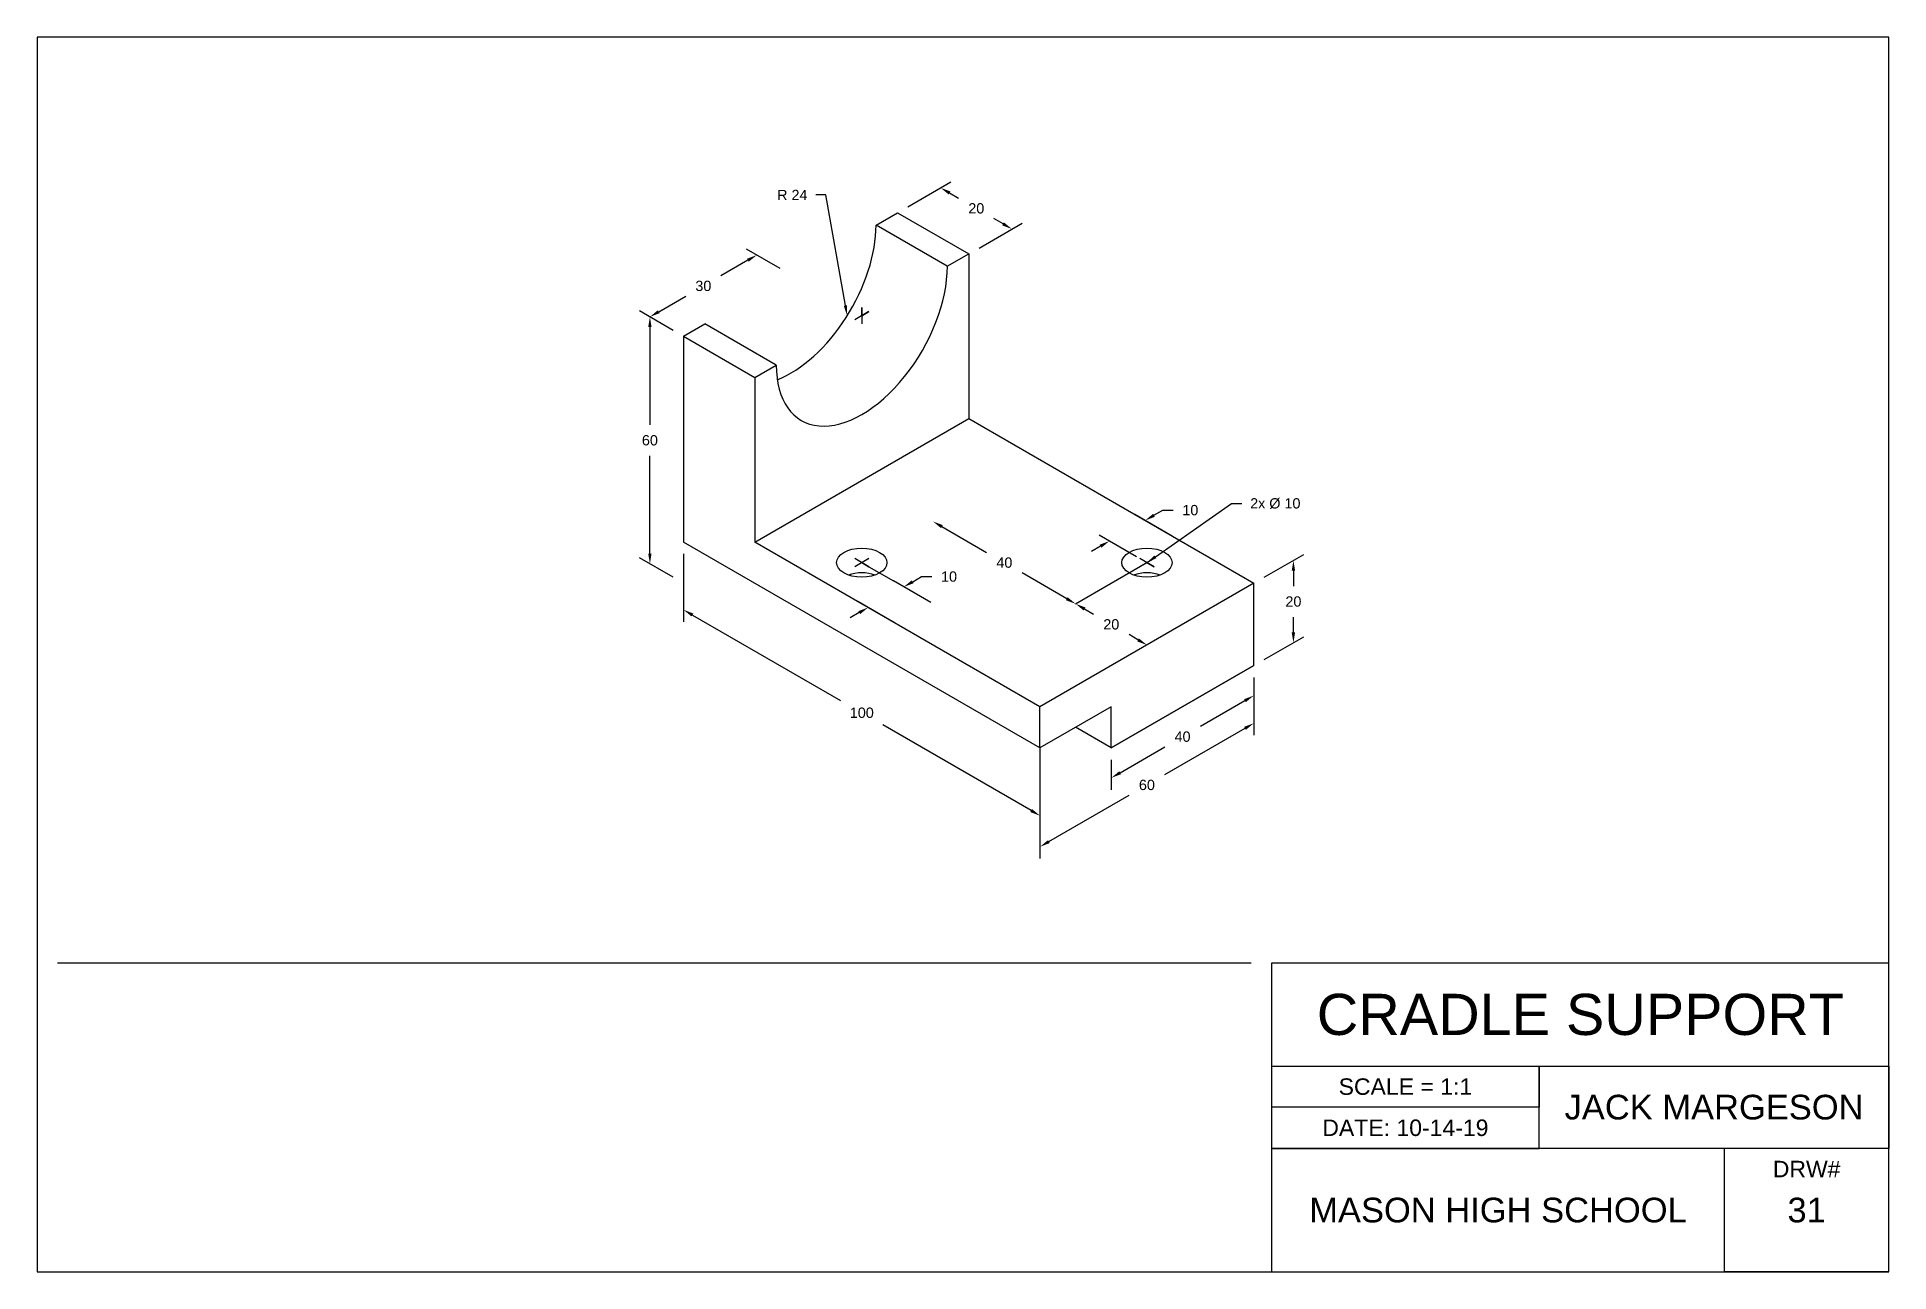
# Model space of a CAD drawing. Header units: millimetres. Extents: x 0 to 450, y 0 to 300.
import ezdxf
from ezdxf import colors
from ezdxf.entities.mleader import LeaderData, LeaderLine
from ezdxf.math import Vec2, Vec3

# ---------------------------------------------------------------- set-up
doc = ezdxf.new("R2010")
doc.units = ezdxf.units.MM
doc.styles.get("Standard").update_dxf_attribs({"font": 'arial.ttf'})
doc.dimstyles.new('ISO-25', dxfattribs={"dimtxt": 2.5, "dimasz": 2.5, "dimexe": 2.5, "dimexo": 2.5, "dimgap": 2.5, "dimtad": 0, "dimtih": 1, "dimtoh": 1, "dimdec": 0, "dimtxsty": 'Standard', "dimcen": 2, "dimadec": 0, "dimazin": 0, "dimtfac": 1, "dimtdec": 0, "dimtofl": 0, "dimtmove": 0, "dimatfit": 3, "dimfxl": 1, "dimarcsym": 0})

# ---------------------------------------------------------------- blocks, each defined once
blk = doc.blocks.new('*D2')
at = {"color": 0, "lineweight": -2, "transparency": 16777216}
for p, q in [((154.61, 228.75), (146.42, 233.48)), ((148.92, 229.53), (148.92, 205.81)), ((148.92, 174.53), (148.92, 198.26)), ((154.61, 168.75), (146.42, 173.48))]:
    blk.add_line(p, q, dxfattribs=at)
at = {"color": 0, "transparency": 16777216}
for points in [[(148.5, 229.53), (149.33, 229.53), (148.92, 232.03)], [(148.5, 174.53), (149.33, 174.53), (148.92, 172.03)]]:
    blk.add_solid(points, dxfattribs=at)
at = {"layer": 'Defpoints', "color": 0, "transparency": 16777216}
for p in [(157.11, 227.31), (148.92, 172.03), (157.11, 167.31)]:
    blk.add_point(p, dxfattribs=at)
at = {"color": 0, "transparency": 16777216, "insert": (148.92, 202.03), "char_height": 2.5, "attachment_point": 5}
blk.add_mtext('60', dxfattribs=at)
blk = doc.blocks.new('*D3')
at = {"color": 0, "lineweight": -2, "transparency": 16777216}
for p, q in [((157.11, 174.42), (157.11, 157.96)), ((159.27, 159.59), (195.27, 138.81)), ((241.54, 112.09), (205.55, 132.88)), ((243.71, 124.42), (243.71, 107.96))]:
    blk.add_line(p, q, dxfattribs=at)
at = {"color": 0, "transparency": 16777216}
for points in [[(159.48, 159.96), (159.06, 159.23), (157.11, 160.84)], [(241.75, 112.46), (241.34, 111.73), (243.71, 110.84)]]:
    blk.add_solid(points, dxfattribs=at)
at = {"layer": 'Defpoints', "color": 0, "transparency": 16777216}
for p in [(157.11, 177.31), (243.71, 127.31), (243.71, 110.84)]:
    blk.add_point(p, dxfattribs=at)
at = {"color": 0, "transparency": 16777216, "insert": (200.41, 135.84), "char_height": 2.5, "attachment_point": 5}
blk.add_mtext('100', dxfattribs=at)
blk = doc.blocks.new('*D4')
at = {"color": 0, "lineweight": -2, "transparency": 16777216}
for p, q in [((295.67, 144.42), (295.67, 130.41)), ((293.51, 132.05), (273.98, 120.78)), ((243.71, 114.42), (243.71, 100.41)), ((245.87, 104.55), (265.4, 115.82))]:
    blk.add_line(p, q, dxfattribs=at)
at = {"color": 0, "transparency": 16777216}
for points in [[(293.3, 132.41), (293.71, 131.69), (295.67, 133.3)], [(245.67, 104.91), (246.08, 104.19), (243.71, 103.3)]]:
    blk.add_solid(points, dxfattribs=at)
at = {"layer": 'Defpoints', "color": 0, "transparency": 16777216}
for p in [(295.67, 147.31), (295.67, 133.3), (243.71, 117.31)]:
    blk.add_point(p, dxfattribs=at)
at = {"color": 0, "transparency": 16777216, "insert": (269.69, 118.3), "char_height": 2.5, "attachment_point": 5}
blk.add_mtext('60', dxfattribs=at)
blk = doc.blocks.new('*D5')
at = {"color": 0, "lineweight": -2, "transparency": 16777216}
for p, q in [((295.67, 144.42), (295.67, 137.14)), ((293.51, 138.78), (282.69, 132.53)), ((263.19, 121.28), (274.01, 127.53)), ((261.03, 124.42), (261.03, 117.14))]:
    blk.add_line(p, q, dxfattribs=at)
at = {"color": 0, "transparency": 16777216}
for points in [[(293.3, 139.14), (293.71, 138.42), (295.67, 140.03)], [(262.99, 121.64), (263.4, 120.92), (261.03, 120.03)]]:
    blk.add_solid(points, dxfattribs=at)
at = {"layer": 'Defpoints', "color": 0, "transparency": 16777216}
for p in [(295.67, 147.31), (295.67, 140.03), (261.03, 127.31)]:
    blk.add_point(p, dxfattribs=at)
at = {"color": 0, "transparency": 16777216, "insert": (278.35, 130.03), "char_height": 2.5, "attachment_point": 5}
blk.add_mtext('40', dxfattribs=at)
blk = doc.blocks.new('*D6')
at = {"color": 0, "lineweight": -2, "transparency": 16777216}
for p, q in [((298.17, 168.75), (307.79, 174.3)), ((305.29, 170.36), (305.29, 166.63)), ((305.29, 155.36), (305.29, 159.08)), ((298.17, 148.75), (307.79, 154.3))]:
    blk.add_line(p, q, dxfattribs=at)
at = {"color": 0, "transparency": 16777216}
for points in [[(304.87, 170.36), (305.7, 170.36), (305.29, 172.86)], [(304.87, 155.36), (305.7, 155.36), (305.29, 152.86)]]:
    blk.add_solid(points, dxfattribs=at)
at = {"layer": 'Defpoints', "color": 0, "transparency": 16777216}
for p in [(295.67, 167.31), (305.29, 152.86), (295.67, 147.31)]:
    blk.add_point(p, dxfattribs=at)
at = {"color": 0, "transparency": 16777216, "insert": (305.29, 162.86), "char_height": 2.5, "attachment_point": 5}
blk.add_mtext('20', dxfattribs=at)
blk = doc.blocks.new('*D7')
at = {"color": 0, "lineweight": -2, "transparency": 16777216}
for p, q in [((211.57, 258.75), (222.07, 264.81)), ((221.73, 262.12), (223.92, 260.85)), ((228.89, 248.75), (239.39, 254.81)), ((234.72, 254.62), (232.53, 255.88))]:
    blk.add_line(p, q, dxfattribs=at)
at = {"color": 0, "transparency": 16777216}
for points in [[(221.94, 262.48), (221.52, 261.76), (219.57, 263.37)], [(234.93, 254.98), (234.51, 254.26), (236.89, 253.37)]]:
    blk.add_solid(points, dxfattribs=at)
at = {"layer": 'Defpoints', "color": 0, "transparency": 16777216}
for p in [(209.07, 257.31), (236.89, 253.37), (226.39, 247.31)]:
    blk.add_point(p, dxfattribs=at)
at = {"color": 0, "transparency": 16777216, "insert": (228.23, 258.37), "char_height": 2.5, "attachment_point": 5}
blk.add_mtext('20', dxfattribs=at)
blk = doc.blocks.new('*D8')
at = {"color": 0, "lineweight": -2, "transparency": 16777216}
for p, q in [((180.59, 243.75), (172.4, 248.48)), ((172.73, 245.78), (166.19, 242.01)), ((151.08, 233.28), (157.62, 237.06)), ((154.61, 228.75), (146.42, 233.48))]:
    blk.add_line(p, q, dxfattribs=at)
at = {"color": 0, "transparency": 16777216}
for points in [[(172.52, 246.14), (172.94, 245.42), (174.9, 247.03)], [(150.87, 233.64), (151.29, 232.92), (148.92, 232.03)]]:
    blk.add_solid(points, dxfattribs=at)
at = {"layer": 'Defpoints', "color": 0, "transparency": 16777216}
for p in [(174.9, 247.03), (183.09, 242.31), (157.11, 227.31)]:
    blk.add_point(p, dxfattribs=at)
at = {"color": 0, "transparency": 16777216, "insert": (161.91, 239.53), "char_height": 2.5, "attachment_point": 5}
blk.add_mtext('30', dxfattribs=at)
blk = doc.blocks.new('*D9')
at = {"color": 0, "lineweight": -2, "transparency": 16777216}
for p, q in [((271.41, 183.81), (273.58, 185.06)), ((273.58, 185.06), (276.08, 185.06)), ((275.85, 178.75), (266.74, 184.01)), ((258.42, 176.31), (256.25, 175.06)), ((267.19, 173.75), (258.08, 179.01))]:
    blk.add_line(p, q, dxfattribs=at)
at = {"color": 0, "transparency": 16777216}
for points in [[(271.2, 184.17), (271.62, 183.45), (269.24, 182.56)], [(258.21, 176.67), (258.63, 175.95), (260.58, 177.56)]]:
    blk.add_solid(points, dxfattribs=at)
at = {"layer": 'Defpoints', "color": 0, "transparency": 16777216}
for p in [(269.24, 182.56), (278.35, 177.31), (269.69, 172.31)]:
    blk.add_point(p, dxfattribs=at)
at = {"color": 0, "transparency": 16777216, "insert": (280.24, 185.06), "char_height": 2.5, "attachment_point": 5}
blk.add_mtext('10', dxfattribs=at)
blk = doc.blocks.new('*D10')
at = {"color": 0, "lineweight": -2, "transparency": 16777216}
for p, q in [((254.53, 161.06), (256.72, 159.79)), ((267.52, 153.56), (265.34, 154.82))]:
    blk.add_line(p, q, dxfattribs=at)
at = {"color": 0, "transparency": 16777216}
for points in [[(254.74, 161.42), (254.33, 160.69), (252.37, 162.31)], [(267.73, 153.92), (267.32, 153.19), (269.69, 152.31)]]:
    blk.add_solid(points, dxfattribs=at)
at = {"layer": 'Defpoints', "color": 0, "transparency": 16777216}
for p in [(252.37, 162.31), (269.69, 152.31), (269.69, 152.31)]:
    blk.add_point(p, dxfattribs=at)
at = {"color": 0, "transparency": 16777216, "insert": (261.03, 157.31), "char_height": 2.5, "attachment_point": 5}
blk.add_mtext('20', dxfattribs=at)
blk = doc.blocks.new('*D11')
at = {"color": 0, "lineweight": -2, "transparency": 16777216}
for p, q in [((219.89, 181.06), (230.71, 174.81)), ((250.2, 163.56), (239.39, 169.8))]:
    blk.add_line(p, q, dxfattribs=at)
at = {"color": 0, "transparency": 16777216}
for points in [[(220.1, 181.42), (219.68, 180.69), (217.73, 182.31)], [(250.41, 163.92), (250, 163.19), (252.37, 162.31)]]:
    blk.add_solid(points, dxfattribs=at)
at = {"layer": 'Defpoints', "color": 0, "transparency": 16777216}
for p in [(217.73, 182.31), (217.73, 182.31), (252.37, 162.31)]:
    blk.add_point(p, dxfattribs=at)
at = {"color": 0, "transparency": 16777216, "insert": (235.05, 172.31), "char_height": 2.5, "attachment_point": 5}
blk.add_mtext('40', dxfattribs=at)
blk = doc.blocks.new('*D12')
at = {"color": 0, "lineweight": -2, "transparency": 16777216}
for p, q in [((217.21, 162.6), (208.11, 167.86)), ((212.77, 167.67), (214.94, 168.92)), ((214.94, 168.92), (217.44, 168.92)), ((208.55, 157.6), (199.45, 162.86)), ((199.78, 160.17), (197.62, 158.92))]:
    blk.add_line(p, q, dxfattribs=at)
at = {"color": 0, "transparency": 16777216}
for points in [[(212.57, 168.03), (212.98, 167.3), (210.61, 166.42)], [(199.58, 160.53), (199.99, 159.8), (201.95, 161.42)]]:
    blk.add_solid(points, dxfattribs=at)
at = {"layer": 'Defpoints', "color": 0, "transparency": 16777216}
for p in [(210.61, 166.42), (219.71, 161.16), (211.05, 156.16)]:
    blk.add_point(p, dxfattribs=at)
at = {"color": 0, "transparency": 16777216, "insert": (221.61, 168.92), "char_height": 2.5, "attachment_point": 5}
blk.add_mtext('10', dxfattribs=at)

msp = doc.modelspace()

# ---------------------------------------------------------------- linework, layer by layer
for p, q in [((450, 300), (0, 300)), ((0, 300), (0, 0)), ((450, 0), (450, 300)), ((203.87, 254.31), (209.07, 257.31)), ((209.07, 257.31), (226.39, 247.31)), ((221.19, 244.31), (203.87, 254.31)), ((221.19, 244.31), (226.39, 247.31)), ((226.39, 247.31), (226.39, 207.31)), ((157.11, 227.31), (162.3, 230.31)), ((179.62, 220.31), (162.3, 230.31)), ((157.11, 227.31), (157.11, 177.31)), ((157.11, 227.31), (174.43, 217.31)), ((174.43, 217.31), (179.62, 220.31)), ((174.43, 217.31), (174.43, 177.31)), ((174.43, 177.31), (226.39, 207.31)), ((226.39, 207.31), (295.67, 167.31)), ((243.71, 127.31), (157.11, 177.31)), ((243.71, 137.31), (174.43, 177.31)), ((200.41, 172.31), (202.14, 171.31)), ((295.67, 167.31), (243.71, 137.31)), ((295.67, 147.31), (295.67, 167.31)), ((261.03, 127.31), (295.67, 147.31)), ((295.67, 147.31), (261.03, 127.31)), ((261.03, 137.31), (243.71, 127.31)), ((243.71, 127.31), (243.71, 137.31)), ((261.03, 127.31), (261.03, 137.31)), ((261.03, 127.31), (252.37, 132.31)), ((243.71, 127.31), (243.71, 117.31)), ((295, 75), (5, 75)), ((450, 75), (300, 75)), ((300, 75), (300, 0)), ((300, 75), (300, 50)), ((450, 0), (450, 75)), ((300, 50), (450, 50)), ((365, 30), (365, 50)), ((365, 50), (365, 40)), ((450, 50), (450, 30)), ((365, 40), (300, 40)), ((450, 30), (300, 30)), ((300, 30), (365, 30)), ((410, 0), (410, 30)), ((0, 0), (450, 0)), ((450, 0), (410, 0))]:
    msp.add_line(p, q)
at = {"color": 3}
for p, q in [((200.41, 232.31), (200.41, 234.31)), ((200.41, 234.31), (200.41, 230.31)), ((202.14, 233.31), (198.68, 231.31)), ((200.41, 232.31), (202.14, 233.31)), ((202.14, 173.31), (198.68, 171.31)), ((202.14, 171.31), (198.68, 173.31)), ((200.41, 172.31), (202.14, 173.31)), ((202.14, 171.31), (208.11, 167.86)), ((252.37, 162.31), (269.69, 172.31)), ((271.42, 173.31), (267.96, 171.31)), ((271.42, 171.31), (267.96, 173.31)), ((269.69, 172.31), (271.42, 173.31)), ((269.69, 172.31), (271.42, 171.31))]:
    msp.add_line(p, q, dxfattribs=at)
for centre, major_axis, start_param, end_param in [((183.09, 242.31), (-14.7, -25.46), 6.913323, 8.63938), ((200.41, 232.31), (-14.7, -25.46), 5.497787, 8.63938), ((200.41, 166.31), (-6.12, 0), 4.15479, 5.269988), ((269.69, 166.31), (-6.12, 0), 4.15479, 5.269988)]:
    msp.add_ellipse(centre, major_axis=major_axis, ratio=0.57735, start_param=start_param, end_param=end_param)
for centre in [(200.41, 172.31), (269.69, 172.31)]:
    msp.add_ellipse(centre, major_axis=(-6.12, 0), ratio=0.57735)

# ---------------------------------------------------------------- texts
for s, width, insert, char_height, attachment_point in [('CRADLE SUPPORT', 150, (375, 62.5), 10, 5), ('SCALE = 1:1', 65, (332.5, 45), 4, 5), ('JACK MARGESON', 85, (407.5, 40), 6, 5), ('DATE: 10-14-19', 65, (332.5, 35), 4, 5), ('DRW#', 40, (430, 27), 4, 2), ('MASON HIGH SCHOOL', 110, (355, 15), 6, 5), ('31', 40, (430, 15), 6, 5)]:
    msp.add_mtext_dynamic_manual_height_columns(s, width=width, gutter_width=12.5, heights=[0], dxfattribs=dict(insert=insert, char_height=char_height, attachment_point=attachment_point))

# ---------------------------------------------------------------- dimensions: what is measured, and where the dimension line sits
for p1, p2, distance, picture, middle in [((209.07, 257.31), (226.39, 247.31), 10.5, '*D7', (228.23, 258.37)), ((157.11, 227.31), (183.09, 242.31), 8.19, '*D8', (161.91, 239.53)), ((157.11, 227.31), (157.11, 167.31), -8.19, '*D2', (148.92, 202.03)), ((269.69, 172.31), (278.35, 177.31), 9.11, '*D9', (280.24, 185.06)), ((252.37, 162.31), (217.73, 182.31), 0, '*D11', (235.05, 172.31)), ((157.11, 177.31), (243.71, 127.31), -14.26, '*D3', (200.41, 135.84)), ((295.67, 167.31), (295.67, 147.31), 9.62, '*D6', (305.29, 162.86)), ((211.05, 156.16), (219.71, 161.16), 9.11, '*D12', (221.61, 168.92)), ((252.37, 162.31), (269.69, 152.31), 0, '*D10', (261.03, 157.31)), ((243.71, 117.31), (295.67, 147.31), -12.13, '*D4', (269.69, 118.3)), ((261.03, 127.31), (295.67, 147.31), -6.3, '*D5', (278.35, 130.03))]:
    dim = msp.add_aligned_dim(p1=p1, p2=p2, distance=distance, dimstyle='ISO-25', dxfattribs=at)
    dim.commit()
    dim.dimension.update_dxf_attribs({"geometry": picture, "text_midpoint": middle})

# ---------------------------------------------------------------- leaders
ml = msp.add_multileader_mtext('Standard', dxfattribs=at)
ml.set_content('R 24', color=3)
ml.set_leader_properties()
ml.build(insert=Vec2(0, 0))
ml.multileader.update_dxf_attribs({"dogleg_length": 2.5, "arrow_head_size": 2.5})
ctx = ml.context
ctx.base_point, ctx.char_height, ctx.arrow_head_size, ctx.plane_origin = Vec3(178.27, 261.63), 2.5, 2.5, Vec3(196.86, 232.29)
ctx.text_align_type = 2
notes = []
notes.append((ctx, [(0, (1, 1, 0), (191.71, 261.63), (-1, 0), 2.5, [(0, [(196.86, 232.29)], 0, [])])]))
ctx.mtext.insert, ctx.mtext.alignment, ctx.mtext.flow_direction = Vec3(187.21, 262.88), 3, 5
ml = msp.add_multileader_mtext('Standard', dxfattribs=at)
ml.set_content('2x %%C 10', color=3)
ml.set_leader_properties()
ml.build(insert=Vec2(0, 0))
ml.multileader.update_dxf_attribs({"dogleg_length": 2.5, "arrow_head_size": 2.5})
ctx = ml.context
ctx.base_point, ctx.char_height, ctx.arrow_head_size, ctx.plane_origin = Vec3(292.77, 186.67), 2.5, 2.5, Vec3(269.69, 172.31)
notes.append((ctx, [(0, (1, 1, 0), (290.27, 186.67), (1, 0), 2.5, [(0, [(269.69, 172.31)], 0, [])])]))
ctx.mtext.insert, ctx.mtext.flow_direction = Vec3(294.77, 187.97), 5
for ctx, leaders in notes:
    for number, flags, end, landing, length, lines in leaders:
        leader = LeaderData()
        leader.index, (leader.has_last_leader_line, leader.has_dogleg_vector, leader.attachment_direction) = number, flags
        leader.last_leader_point, leader.dogleg_vector, leader.dogleg_length = Vec3(end), Vec3(landing), length
        for number, points, colour, breaks in lines:
            line = LeaderLine()
            line.index, line.vertices, line.color, line.breaks = number, Vec3.list(points), colors.encode_raw_color(colour), breaks
            leader.lines.append(line)
        ctx.leaders.append(leader)

doc.saveas('drawing.dxf')
